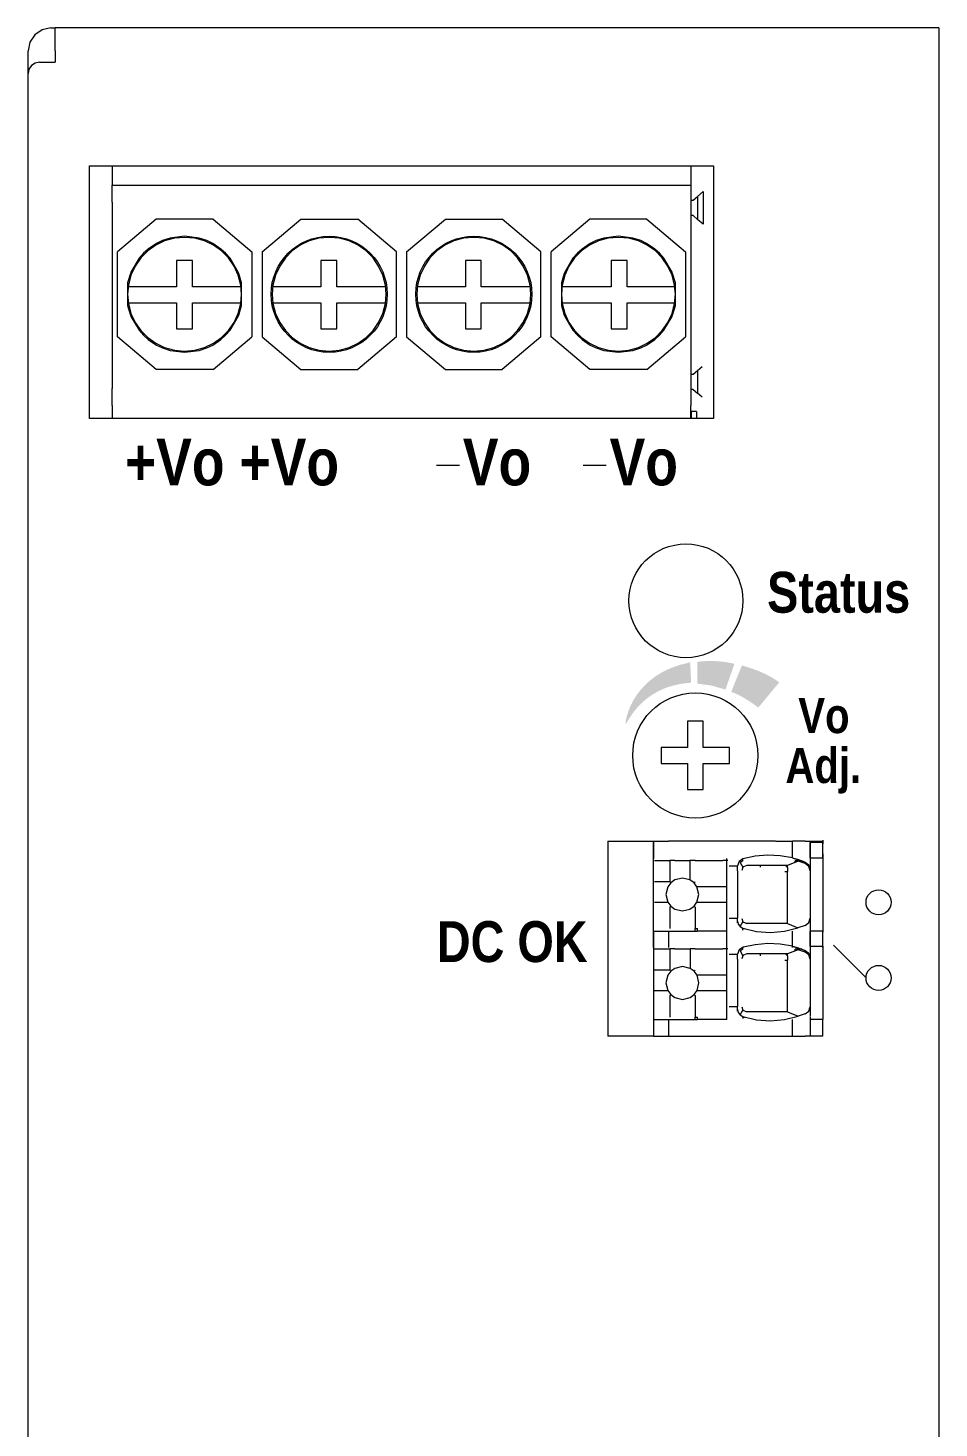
# Model space of a CAD drawing. Header units: millimetres. Extents: x 18 to 1154, y 34 to 229.
# Drawn here: x 1046.1 to 1086.1, y 104 to 165.5 of the extents above; entities that cross this region are included whole.
import ezdxf

# ---------------------------------------------------------------- set-up
doc = ezdxf.new("R2010")
doc.units = ezdxf.units.MM

msp = doc.modelspace()

# ---------------------------------------------------------------- hatches: boundary and pattern name
h = msp.add_hatch(color=256)
h.dxf.hatch_style = 2
h.paths.add_polyline_path([(1075.263, 136.791), (1075.225, 137.682), (1074.773, 137.573), (1074.371, 137.432), (1074.016, 137.264), (1073.705, 137.074), (1073.435, 136.868), (1073.204, 136.651), (1073.008, 136.427), (1072.845, 136.203), (1072.712, 135.982), (1072.606, 135.771), (1072.525, 135.574), (1072.464, 135.397), (1072.423, 135.244), (1072.397, 135.121), (1072.384, 135.034), (1072.382, 134.986), (1072.413, 134.995), (1072.452, 135.059), (1072.508, 135.155), (1072.585, 135.278), (1072.683, 135.423), (1072.804, 135.583), (1072.951, 135.753), (1073.125, 135.927), (1073.329, 136.1), (1073.563, 136.265), (1073.83, 136.419), (1074.131, 136.553), (1074.47, 136.664), (1074.846, 136.745)])
h = msp.add_hatch(color=256)
h.dxf.hatch_style = 2
h.paths.add_polyline_path([(1077.166, 137.619), (1076.773, 136.489), (1076.164, 136.663), (1075.535, 136.75), (1075.543, 137.694), (1075.578, 137.705), (1075.679, 137.72), (1075.837, 137.734), (1076.042, 137.742), (1076.286, 137.739), (1076.561, 137.721), (1076.857, 137.683)])
h = msp.add_hatch(color=256)
h.dxf.hatch_style = 2
h.paths.add_polyline_path([(1077.027, 136.385), (1077.49, 137.542), (1077.532, 137.532), (1077.647, 137.502), (1077.823, 137.449), (1078.045, 137.373), (1078.301, 137.273), (1078.577, 137.146), (1078.859, 136.991), (1079.134, 136.808), (1078.216, 135.698), (1078.185, 135.722), (1078.099, 135.785), (1077.968, 135.876), (1077.805, 135.986), (1077.618, 136.102), (1077.419, 136.215), (1077.218, 136.312)])

# ---------------------------------------------------------------- linework, layer by layer
at = {"lineweight": 0}
for points in [[(1047.146, 165.55), (1046.764, 165.474), (1046.439, 165.257), (1046.223, 164.933), (1046.146, 164.55)], [(1047.146, 165.55), (1047.346, 165.55)], [(1047.346, 164.55), (1047.346, 165.55)], [(1086.148, 165.55), (1047.346, 165.55)], [(1086.148, 165.55), (1086.148, 164.55)], [(1046.146, 163.55), (1046.146, 164.55)], [(1047.346, 164.55), (1047.346, 164.05)], [(1086.148, 164.55), (1086.148, 100.495)], [(1046.646, 164.05), (1046.455, 164.012), (1046.293, 163.903), (1046.184, 163.741), (1046.146, 163.55)], [(1046.646, 164.05), (1047.346, 164.05)], [(1046.146, 100.143), (1046.146, 163.55)], [(1048.847, 159.5), (1076.248, 159.5)], [(1048.847, 148.399), (1048.847, 159.5)], [(1049.847, 159.5), (1049.847, 158.648)], [(1075.248, 159.5), (1075.248, 158.648)], [(1076.248, 159.5), (1076.248, 148.399)], [(1049.847, 158.648), (1075.248, 158.648)], [(1049.847, 157.898), (1049.847, 158.648)], [(1075.248, 158.648), (1075.248, 157.898)], [(1075.347, 157.983), (1075.548, 158.152)], [(1075.548, 158.152), (1075.798, 158.362)], [(1075.548, 158.152), (1075.548, 157.143)], [(1075.798, 158.362), (1075.798, 156.934)], [(1049.847, 157.898), (1049.847, 149.718)], [(1075.248, 157.983), (1075.347, 157.983)], [(1075.248, 157.898), (1075.248, 149.718)], [(1051.772, 157.153), (1050.072, 155.718)], [(1054.272, 157.153), (1051.772, 157.153)], [(1054.272, 157.153), (1055.972, 155.718)], [(1056.422, 155.718), (1058.122, 157.153)], [(1058.122, 157.153), (1060.622, 157.153)], [(1062.322, 155.718), (1060.622, 157.153)], [(1062.772, 155.718), (1064.472, 157.153)], [(1064.472, 157.153), (1066.972, 157.153)], [(1068.672, 155.718), (1066.972, 157.153)], [(1070.823, 157.153), (1069.123, 155.718)], [(1073.323, 157.153), (1070.823, 157.153)], [(1073.323, 157.153), (1075.023, 155.718)], [(1075.347, 157.311), (1075.248, 157.311)], [(1075.347, 157.311), (1075.548, 157.143)], [(1075.798, 156.934), (1075.548, 157.143)], [(1053.022, 156.353), (1052.572, 156.312), (1052.146, 156.195), (1051.754, 156.008), (1051.401, 155.757), (1051.097, 155.449), (1050.85, 155.092), (1050.666, 154.691), (1050.554, 154.253)], [(1052.382, 156.321), (1052.046, 156.209)], [(1053.022, 156.403), (1052.382, 156.321)], [(1053.662, 156.321), (1053.022, 156.403)], [(1055.49, 154.253), (1055.377, 154.691), (1055.194, 155.092), (1054.946, 155.449), (1054.642, 155.757), (1054.29, 156.008), (1053.897, 156.195), (1053.472, 156.312), (1053.022, 156.353)], [(1053.998, 156.209), (1053.662, 156.321)], [(1061.84, 154.253), (1061.728, 154.691), (1061.544, 155.092), (1061.296, 155.449), (1060.992, 155.757), (1060.64, 156.008), (1060.247, 156.195), (1059.822, 156.312), (1059.372, 156.353), (1058.922, 156.312), (1058.497, 156.195), (1058.104, 156.008), (1057.752, 155.757), (1057.448, 155.449), (1057.2, 155.092), (1057.016, 154.691), (1056.904, 154.253)], [(1068.19, 154.253), (1068.078, 154.691), (1067.894, 155.092), (1067.647, 155.449), (1067.343, 155.757), (1066.99, 156.008), (1066.598, 156.195), (1066.173, 156.312), (1065.722, 156.353), (1065.272, 156.312), (1064.847, 156.195), (1064.454, 156.008), (1064.102, 155.757), (1063.798, 155.449), (1063.55, 155.092), (1063.367, 154.691), (1063.255, 154.253)], [(1072.073, 156.353), (1071.623, 156.312), (1071.197, 156.195), (1070.805, 156.008), (1070.452, 155.757), (1070.148, 155.449), (1069.901, 155.092), (1069.717, 154.691), (1069.605, 154.253)], [(1071.433, 156.321), (1071.097, 156.209)], [(1072.073, 156.403), (1071.433, 156.321)], [(1072.712, 156.321), (1072.073, 156.403)], [(1074.541, 154.253), (1074.429, 154.691), (1074.245, 155.092), (1073.997, 155.449), (1073.693, 155.757), (1073.341, 156.008), (1072.948, 156.195), (1072.523, 156.312), (1072.073, 156.353)], [(1073.049, 156.209), (1072.712, 156.321)], [(1050.072, 151.988), (1050.072, 155.718)], [(1051.219, 155.655), (1051.022, 155.434)], [(1051.426, 155.841), (1051.219, 155.655)], [(1051.783, 156.081), (1051.426, 155.841)], [(1052.046, 156.209), (1051.783, 156.081)], [(1054.26, 156.081), (1053.998, 156.209)], [(1054.618, 155.841), (1054.26, 156.081)], [(1054.824, 155.655), (1054.618, 155.841)], [(1055.022, 155.434), (1054.824, 155.655)], [(1055.972, 155.718), (1055.972, 151.988)], [(1056.422, 155.718), (1056.422, 151.988)], [(1062.322, 151.988), (1062.322, 155.718)], [(1062.772, 155.718), (1062.772, 151.988)], [(1068.672, 151.988), (1068.672, 155.718)], [(1069.123, 151.988), (1069.123, 155.718)], [(1070.27, 155.655), (1070.073, 155.434)], [(1070.477, 155.841), (1070.27, 155.655)], [(1070.834, 156.081), (1070.477, 155.841)], [(1071.097, 156.209), (1070.834, 156.081)], [(1073.311, 156.081), (1073.049, 156.209)], [(1073.669, 155.841), (1073.311, 156.081)], [(1073.876, 155.655), (1073.669, 155.841)], [(1074.073, 155.434), (1073.876, 155.655)], [(1075.023, 155.718), (1075.023, 151.988)], [(1051.022, 155.434), (1050.666, 154.829)], [(1053.371, 155.332), (1052.671, 155.332)], [(1052.671, 155.332), (1052.671, 154.182)], [(1053.371, 154.182), (1053.371, 155.332)], [(1055.378, 154.829), (1055.022, 155.434)], [(1059.706, 155.332), (1059.006, 155.332)], [(1059.006, 155.332), (1059.006, 154.182)], [(1059.706, 154.182), (1059.706, 155.332)], [(1066.05, 155.332), (1065.35, 155.332)], [(1065.35, 155.332), (1065.35, 154.182)], [(1066.05, 154.182), (1066.05, 155.332)], [(1070.073, 155.434), (1069.717, 154.829)], [(1072.459, 155.332), (1071.759, 155.332)], [(1071.759, 155.332), (1071.759, 154.182)], [(1072.459, 154.182), (1072.459, 155.332)], [(1074.428, 154.829), (1074.073, 155.434)], [(1050.643, 154.77), (1050.521, 154.35)], [(1050.666, 154.829), (1050.643, 154.77)], [(1055.401, 154.771), (1055.378, 154.829)], [(1055.523, 154.351), (1055.401, 154.771)], [(1069.694, 154.77), (1069.572, 154.35)], [(1069.717, 154.829), (1069.694, 154.77)], [(1074.452, 154.771), (1074.428, 154.829)], [(1074.574, 154.351), (1074.452, 154.771)], [(1050.521, 154.35), (1050.521, 153.355)], [(1050.554, 154.253), (1050.522, 153.853), (1050.554, 153.453)], [(1052.671, 154.182), (1050.554, 154.182)], [(1055.489, 154.182), (1053.371, 154.182)], [(1055.49, 153.453), (1055.522, 153.853), (1055.49, 154.253)], [(1055.523, 153.355), (1055.523, 154.351)], [(1056.904, 154.253), (1056.872, 153.853), (1056.904, 153.453)], [(1059.006, 154.182), (1056.889, 154.182)], [(1061.824, 154.182), (1059.706, 154.182)], [(1061.84, 153.453), (1061.872, 153.853), (1061.84, 154.253)], [(1063.255, 154.253), (1063.222, 153.853), (1063.255, 153.453)], [(1065.35, 154.182), (1063.233, 154.182)], [(1068.168, 154.182), (1066.05, 154.182)], [(1068.19, 153.453), (1068.223, 153.853), (1068.19, 154.253)], [(1069.572, 154.35), (1069.572, 153.355)], [(1069.605, 154.253), (1069.573, 153.853), (1069.605, 153.453)], [(1071.76, 154.182), (1069.642, 154.182)], [(1074.578, 154.182), (1072.459, 154.182)], [(1074.541, 153.453), (1074.573, 153.853), (1074.541, 154.253)], [(1074.574, 153.355), (1074.574, 154.351)], [(1050.521, 153.355), (1050.643, 152.935)], [(1050.554, 153.482), (1052.671, 153.482)], [(1050.554, 153.453), (1050.666, 153.015), (1050.85, 152.614), (1051.097, 152.256), (1051.401, 151.949), (1051.754, 151.698), (1052.146, 151.511), (1052.572, 151.393), (1053.022, 151.353), (1053.472, 151.393), (1053.897, 151.511), (1054.29, 151.698), (1054.642, 151.949), (1054.946, 152.256), (1055.194, 152.614), (1055.377, 153.015), (1055.49, 153.453)], [(1052.671, 153.482), (1052.671, 152.331)], [(1053.371, 152.331), (1053.371, 153.482)], [(1053.371, 153.482), (1055.489, 153.482)], [(1055.401, 152.935), (1055.523, 153.355)], [(1056.889, 153.482), (1059.006, 153.482)], [(1056.904, 153.453), (1057.016, 153.015), (1057.2, 152.614), (1057.448, 152.256), (1057.752, 151.949), (1058.104, 151.698), (1058.497, 151.511), (1058.922, 151.393), (1059.372, 151.353), (1059.822, 151.393), (1060.247, 151.511), (1060.64, 151.698), (1060.992, 151.949), (1061.296, 152.256), (1061.544, 152.614), (1061.728, 153.015), (1061.84, 153.453)], [(1059.006, 153.482), (1059.006, 152.331)], [(1059.706, 152.331), (1059.706, 153.482)], [(1059.706, 153.482), (1061.824, 153.482)], [(1063.233, 153.482), (1065.35, 153.482)], [(1063.255, 153.453), (1063.367, 153.015), (1063.55, 152.614), (1063.798, 152.256), (1064.102, 151.949), (1064.454, 151.698), (1064.847, 151.511), (1065.272, 151.393), (1065.722, 151.353), (1066.173, 151.393), (1066.598, 151.511), (1066.99, 151.698), (1067.343, 151.949), (1067.647, 152.256), (1067.894, 152.614), (1068.078, 153.015), (1068.19, 153.453)], [(1065.35, 153.482), (1065.35, 152.331)], [(1066.05, 152.331), (1066.05, 153.482)], [(1066.05, 153.482), (1068.168, 153.482)], [(1069.572, 153.355), (1069.694, 152.935)], [(1069.605, 153.453), (1069.717, 153.015), (1069.901, 152.614), (1070.148, 152.256), (1070.452, 151.949), (1070.805, 151.698), (1071.197, 151.511), (1071.623, 151.393), (1072.073, 151.353), (1072.523, 151.393), (1072.948, 151.511), (1073.341, 151.698), (1073.693, 151.949), (1073.997, 152.256), (1074.245, 152.614), (1074.429, 153.015), (1074.541, 153.453)], [(1069.642, 153.482), (1071.76, 153.482)], [(1071.759, 153.482), (1071.759, 152.331)], [(1072.459, 152.331), (1072.459, 153.482)], [(1072.459, 153.482), (1074.578, 153.482)], [(1074.452, 152.935), (1074.574, 153.355)], [(1050.643, 152.935), (1050.666, 152.877)], [(1050.666, 152.877), (1051.022, 152.272)], [(1055.022, 152.272), (1055.378, 152.877)], [(1055.378, 152.877), (1055.401, 152.935)], [(1069.694, 152.935), (1069.717, 152.877)], [(1069.717, 152.877), (1070.073, 152.272)], [(1074.073, 152.272), (1074.428, 152.877)], [(1074.428, 152.877), (1074.452, 152.935)], [(1051.772, 150.553), (1050.072, 151.988)], [(1051.022, 152.272), (1051.219, 152.05)], [(1051.219, 152.05), (1051.426, 151.865)], [(1052.671, 152.331), (1053.371, 152.331)], [(1054.272, 150.553), (1055.972, 151.988)], [(1054.618, 151.865), (1054.824, 152.05)], [(1054.824, 152.05), (1055.022, 152.272)], [(1056.422, 151.988), (1058.122, 150.553)], [(1059.006, 152.331), (1059.706, 152.331)], [(1062.322, 151.988), (1060.622, 150.553)], [(1062.772, 151.988), (1064.472, 150.553)], [(1065.35, 152.331), (1066.05, 152.331)], [(1068.672, 151.988), (1066.972, 150.553)], [(1070.823, 150.553), (1069.123, 151.988)], [(1070.073, 152.272), (1070.27, 152.05)], [(1070.27, 152.05), (1070.477, 151.865)], [(1071.759, 152.331), (1072.459, 152.331)], [(1073.323, 150.553), (1075.023, 151.988)], [(1073.669, 151.865), (1073.876, 152.05)], [(1073.876, 152.05), (1074.073, 152.272)], [(1051.426, 151.865), (1051.783, 151.624)], [(1051.783, 151.624), (1052.046, 151.497)], [(1052.046, 151.497), (1052.382, 151.384)], [(1052.382, 151.384), (1053.022, 151.303)], [(1053.022, 151.303), (1053.662, 151.384)], [(1053.662, 151.384), (1053.998, 151.497)], [(1053.998, 151.497), (1054.26, 151.624)], [(1054.26, 151.624), (1054.618, 151.865)], [(1070.477, 151.865), (1070.834, 151.624)], [(1070.834, 151.624), (1071.097, 151.497)], [(1071.097, 151.497), (1071.433, 151.384)], [(1071.433, 151.384), (1072.073, 151.303)], [(1072.073, 151.303), (1072.712, 151.384)], [(1072.712, 151.384), (1073.049, 151.497)], [(1073.049, 151.497), (1073.311, 151.624)], [(1073.311, 151.624), (1073.669, 151.865)], [(1075.548, 150.511), (1075.748, 150.679)], [(1054.272, 150.553), (1051.772, 150.553)], [(1058.122, 150.553), (1060.622, 150.553)], [(1064.472, 150.553), (1066.972, 150.553)], [(1073.323, 150.553), (1070.823, 150.553)], [(1075.248, 150.343), (1075.347, 150.343)], [(1075.347, 150.343), (1075.548, 150.511)], [(1075.548, 150.511), (1075.548, 149.503)], [(1049.847, 148.974), (1049.847, 149.718)], [(1075.248, 149.718), (1075.248, 148.974)], [(1075.347, 149.671), (1075.248, 149.671)], [(1075.347, 149.671), (1075.548, 149.503)], [(1075.748, 149.335), (1075.548, 149.503)], [(1049.847, 148.974), (1049.847, 148.399)], [(1075.248, 148.399), (1075.248, 148.974)], [(1076.248, 148.399), (1048.847, 148.399)], [(1075.498, 148.697), (1075.273, 148.697)], [(1075.273, 148.697), (1075.273, 148.399)], [(1075.498, 148.697), (1075.498, 148.399)], [(1064.084, 146.342), (1065.096, 146.342)], [(1070.528, 146.342), (1071.541, 146.342)], [(1075.798, 135.093), (1075.098, 135.093)], [(1075.098, 135.093), (1075.098, 133.943)], [(1075.798, 133.943), (1075.798, 135.093)], [(1073.948, 133.943), (1073.948, 133.243)], [(1075.098, 133.943), (1073.948, 133.943)], [(1076.948, 133.943), (1075.798, 133.943)], [(1076.948, 133.243), (1076.948, 133.943)], [(1073.948, 133.243), (1075.098, 133.243)], [(1075.098, 133.243), (1075.098, 132.093)], [(1075.798, 132.093), (1075.798, 133.243)], [(1075.798, 133.243), (1076.948, 133.243)], [(1075.098, 132.093), (1075.798, 132.093)], [(1071.605, 129.824), (1071.605, 121.269)], [(1071.605, 129.824), (1073.605, 129.824)], [(1073.605, 129.824), (1073.605, 129.102)], [(1073.605, 129.824), (1074.272, 129.824)], [(1078.969, 129.824), (1074.272, 129.824)], [(1078.978, 129.824), (1079.716, 129.824)], [(1079.716, 129.099), (1079.716, 129.824)], [(1080.272, 129.824), (1079.716, 129.824)], [(1080.272, 129.824), (1080.494, 129.824)], [(1080.494, 129.824), (1080.494, 129.102)], [(1080.494, 129.824), (1081.049, 129.824)], [(1081.048, 129.874), (1081.048, 129.763)], [(1081.049, 129.268), (1081.049, 129.824)], [(1073.604, 129.763), (1073.604, 129.096)], [(1079.715, 129.093), (1079.172, 129.188), (1078.625, 129.211), (1078.079, 129.165), (1077.542, 129.048)], [(1079.715, 129.093), (1079.715, 129.765)], [(1081.048, 129.763), (1080.493, 129.763)], [(1080.493, 129.096), (1080.493, 129.763)], [(1081.048, 129.763), (1081.048, 129.707)], [(1081.048, 129.263), (1081.048, 129.707)], [(1081.048, 129.096), (1081.048, 129.263)], [(1081.049, 129.268), (1081.049, 129.102)], [(1073.604, 129.096), (1073.642, 129.096)], [(1073.604, 129.096), (1073.604, 128.152)], [(1073.659, 128.985), (1074.326, 128.985)], [(1074.548, 128.985), (1074.326, 128.985)], [(1074.326, 128.985), (1074.326, 128.04)], [(1074.548, 128.985), (1075.215, 128.985)], [(1075.437, 128.985), (1075.215, 128.985)], [(1075.215, 128.985), (1075.215, 128.125)], [(1075.437, 128.985), (1076.659, 128.985)], [(1076.881, 128.985), (1076.659, 128.985)], [(1076.823, 129.062), (1076.823, 125.379)], [(1076.937, 128.745), (1077.3, 128.745)], [(1077.542, 129.048), (1077.372, 128.935), (1077.3, 128.745)], [(1077.3, 128.657), (1077.3, 128.727)], [(1077.3, 128.523), (1077.3, 128.657)], [(1077.539, 128.966), (1077.418, 128.894)], [(1077.418, 128.894), (1077.541, 128.679)], [(1077.541, 128.679), (1077.493, 128.54)], [(1077.568, 128.707), (1077.524, 128.707)], [(1077.539, 128.966), (1077.542, 129.048)], [(1077.568, 128.707), (1077.541, 128.679)], [(1077.715, 128.763), (1077.568, 128.707)], [(1078.121, 128.763), (1077.715, 128.763)], [(1078.215, 128.763), (1078.121, 128.763)], [(1079.405, 128.763), (1078.215, 128.763)], [(1078.31, 128.681), (1078.31, 128.763)], [(1079.493, 128.763), (1079.405, 128.763)], [(1079.493, 128.674), (1079.405, 128.763)], [(1079.958, 128.945), (1079.493, 128.763)], [(1079.493, 128.674), (1079.493, 128.763)], [(1079.493, 128.674), (1079.493, 128.489)], [(1079.715, 129.093), (1079.74, 129.087), (1079.766, 129.08), (1079.792, 129.073), (1079.818, 129.067), (1079.844, 129.059), (1079.87, 129.052), (1079.896, 129.044), (1079.922, 129.036), (1079.948, 129.028), (1079.974, 129.019), (1079.999, 129.011), (1080.025, 129.002), (1080.051, 128.992), (1080.077, 128.984), (1080.103, 128.973), (1080.129, 128.963), (1080.155, 128.953), (1080.181, 128.943), (1080.207, 128.932), (1080.233, 128.92), (1080.258, 128.907)], [(1079.826, 128.892), (1079.826, 128.966)], [(1080.124, 128.966), (1079.826, 128.966)], [(1080.276, 128.841), (1079.958, 128.945)], [(1080.493, 128.575), (1080.432, 128.771), (1080.27, 128.897)], [(1080.493, 128.529), (1080.433, 128.719), (1080.276, 128.841)], [(1080.493, 129.096), (1081.048, 129.096)], [(1080.493, 129.096), (1080.493, 128.966)], [(1080.493, 128.966), (1080.493, 128.575)], [(1080.493, 128.575), (1080.493, 128.529)], [(1080.494, 129.102), (1081.049, 129.102)], [(1081.048, 129.096), (1081.048, 125.985)], [(1081.049, 129.102), (1081.049, 125.991)], [(1073.604, 128.152), (1073.604, 125.985)], [(1074.326, 128.04), (1073.659, 128.04)], [(1074.371, 127.996), (1074.241, 127.818)], [(1074.371, 127.996), (1074.326, 128.04)], [(1074.548, 128.125), (1074.371, 127.996)], [(1075.215, 128.125), (1074.882, 128.207), (1074.548, 128.125)], [(1075.392, 127.996), (1075.215, 128.125)], [(1075.437, 128.04), (1075.392, 127.996)], [(1075.522, 127.818), (1075.392, 127.996)], [(1077.3, 128.523), (1077.3, 126.447)], [(1079.384, 128.489), (1079.493, 128.489)], [(1079.493, 127.934), (1079.493, 128.489)], [(1079.493, 127.045), (1079.493, 127.934)], [(1080.493, 128.529), (1080.493, 128.168)], [(1080.493, 128.168), (1080.493, 128.013)], [(1080.493, 128.013), (1080.493, 126.957)], [(1074.241, 127.818), (1074.159, 127.485), (1074.241, 127.152)], [(1076.823, 127.818), (1075.522, 127.818)], [(1075.522, 127.152), (1075.604, 127.485), (1075.522, 127.818)], [(1073.659, 127.152), (1074.241, 127.152)], [(1074.241, 127.152), (1074.371, 126.974)], [(1074.371, 126.974), (1074.326, 126.929)], [(1074.326, 126.929), (1074.326, 125.985)], [(1074.371, 126.974), (1074.548, 126.844)], [(1074.548, 126.844), (1074.882, 126.763), (1075.215, 126.844)], [(1075.215, 126.844), (1075.392, 126.974)], [(1075.392, 126.974), (1075.522, 127.152)], [(1075.392, 126.974), (1075.437, 126.929)], [(1075.437, 126.929), (1075.437, 125.985)], [(1075.522, 127.152), (1076.823, 127.152)], [(1079.493, 126.207), (1079.493, 127.045)], [(1080.493, 126.957), (1080.493, 126.802)], [(1080.493, 126.802), (1080.493, 126.441)], [(1076.937, 126.447), (1077.3, 126.447)], [(1077.3, 126.313), (1077.3, 126.447)], [(1077.3, 126.243), (1077.3, 126.313)], [(1077.3, 126.313), (1077.33, 126.18), (1077.418, 126.076)], [(1077.418, 126.076), (1077.541, 126.291)], [(1077.418, 126.076), (1077.54, 126.004)], [(1077.493, 126.429), (1077.541, 126.291)], [(1077.541, 126.291), (1077.715, 126.207)], [(1079.493, 126.207), (1077.715, 126.207)], [(1079.493, 126.207), (1079.957, 126.027)], [(1080.276, 126.129), (1079.957, 126.027)], [(1080.276, 126.129), (1080.433, 126.251), (1080.493, 126.441)], [(1080.493, 126.441), (1080.493, 126.395)], [(1080.493, 126.395), (1080.493, 126.004)], [(1073.604, 125.985), (1073.604, 125.874)], [(1073.604, 125.874), (1073.604, 125.152)], [(1073.604, 125.874), (1073.642, 125.874)], [(1073.605, 125.879), (1073.605, 125.213)], [(1073.642, 125.874), (1075.437, 125.874)], [(1074.271, 125.874), (1074.271, 125.152)], [(1075.437, 125.985), (1075.548, 125.985)], [(1075.437, 125.874), (1075.437, 125.985)], [(1075.437, 125.874), (1075.548, 125.874)], [(1075.548, 125.874), (1075.548, 125.985)], [(1076.826, 125.874), (1075.548, 125.874)], [(1077.54, 126.004), (1078.14, 125.864), (1078.75, 125.821), (1079.36, 125.875), (1079.957, 126.027)], [(1077.542, 125.922), (1077.54, 126.004)], [(1077.54, 125.985), (1077.602, 125.985)], [(1079.715, 125.152), (1079.715, 125.877)], [(1079.716, 125.21), (1079.716, 125.882)], [(1080.493, 125.985), (1080.493, 125.874)], [(1081.048, 125.874), (1080.493, 125.874)], [(1080.493, 125.874), (1080.493, 125.152)], [(1081.049, 125.879), (1080.494, 125.879)], [(1080.494, 125.213), (1080.494, 125.879)], [(1081.048, 125.985), (1081.048, 125.874)], [(1081.048, 125.818), (1081.048, 125.874)], [(1081.048, 125.152), (1081.048, 125.818)], [(1081.049, 125.991), (1081.049, 125.879)], [(1081.049, 125.879), (1081.049, 125.824)], [(1081.049, 125.379), (1081.049, 125.824)], [(1073.605, 125.213), (1073.644, 125.213)], [(1073.605, 125.213), (1073.605, 124.268)], [(1073.661, 125.102), (1074.327, 125.102)], [(1074.55, 125.102), (1074.327, 125.102)], [(1074.327, 125.102), (1074.327, 124.157)], [(1074.55, 125.102), (1075.217, 125.102)], [(1075.439, 125.102), (1075.217, 125.102)], [(1075.217, 125.102), (1075.217, 124.242)], [(1075.439, 125.102), (1076.661, 125.102)], [(1076.883, 125.102), (1076.661, 125.102)], [(1076.824, 125.379), (1076.824, 121.991)], [(1076.938, 124.862), (1077.302, 124.862)], [(1077.543, 125.165), (1077.374, 125.052), (1077.302, 124.862)], [(1077.541, 125.082), (1077.419, 125.011)], [(1077.419, 125.011), (1077.542, 124.795)], [(1077.541, 125.082), (1077.543, 125.165)], [(1079.716, 125.21), (1079.174, 125.304), (1078.627, 125.328), (1078.081, 125.281), (1077.543, 125.165)], [(1077.716, 124.879), (1077.569, 124.824)], [(1078.123, 124.879), (1077.716, 124.879)], [(1078.216, 124.879), (1078.123, 124.879)], [(1079.407, 124.879), (1078.216, 124.879)], [(1078.311, 124.798), (1078.311, 124.879)], [(1079.494, 124.879), (1079.407, 124.879)], [(1079.494, 124.79), (1079.407, 124.879)], [(1079.959, 125.062), (1079.494, 124.879)], [(1079.494, 124.79), (1079.494, 124.879)], [(1079.716, 125.21), (1079.742, 125.203), (1079.768, 125.197), (1079.794, 125.19), (1079.82, 125.184), (1079.846, 125.176), (1079.872, 125.168), (1079.898, 125.16), (1079.924, 125.152), (1079.95, 125.145), (1079.976, 125.136), (1080.001, 125.127), (1080.027, 125.118), (1080.053, 125.109), (1080.079, 125.1), (1080.105, 125.09), (1080.131, 125.08), (1080.157, 125.07), (1080.182, 125.06), (1080.208, 125.049), (1080.234, 125.037), (1080.26, 125.024)], [(1079.827, 125.009), (1079.827, 125.083)], [(1080.126, 125.083), (1079.827, 125.083)], [(1080.278, 124.958), (1079.959, 125.062)], [(1080.494, 124.692), (1080.433, 124.888), (1080.272, 125.014)], [(1080.494, 124.646), (1080.435, 124.836), (1080.278, 124.958)], [(1080.494, 125.213), (1081.049, 125.213)], [(1080.494, 125.213), (1080.494, 125.083)], [(1080.494, 125.083), (1080.494, 124.692)], [(1081.049, 125.213), (1081.049, 125.379)], [(1081.049, 125.213), (1081.049, 122.102)], [(1082.944, 123.822), (1081.512, 125.255)], [(1073.605, 124.268), (1073.605, 122.102)], [(1074.55, 124.242), (1074.372, 124.112)], [(1075.217, 124.242), (1074.883, 124.324), (1074.55, 124.242)], [(1075.394, 124.112), (1075.217, 124.242)], [(1077.301, 124.774), (1077.301, 124.844)], [(1077.301, 124.639), (1077.301, 124.774)], [(1077.301, 124.639), (1077.301, 122.564)], [(1077.542, 124.795), (1077.494, 124.657)], [(1077.569, 124.824), (1077.526, 124.824)], [(1077.569, 124.824), (1077.542, 124.795)], [(1079.386, 124.606), (1079.494, 124.606)], [(1079.494, 124.79), (1079.494, 124.606)], [(1079.494, 124.051), (1079.494, 124.606)], [(1080.494, 124.692), (1080.494, 124.646)], [(1080.494, 124.646), (1080.494, 124.285)], [(1080.494, 124.285), (1080.494, 124.13)], [(1074.327, 124.157), (1073.661, 124.157)], [(1074.242, 123.935), (1074.161, 123.602), (1074.242, 123.268)], [(1074.372, 124.112), (1074.242, 123.935)], [(1074.372, 124.112), (1074.327, 124.157)], [(1075.439, 124.157), (1075.394, 124.112)], [(1075.524, 123.935), (1075.394, 124.112)], [(1076.824, 123.935), (1075.524, 123.935)], [(1075.524, 123.268), (1075.605, 123.602), (1075.524, 123.935)], [(1079.494, 123.162), (1079.494, 124.051)], [(1080.494, 124.13), (1080.494, 123.074)], [(1073.661, 123.268), (1074.242, 123.268)], [(1074.242, 123.268), (1074.372, 123.091)], [(1074.372, 123.091), (1074.327, 123.046)], [(1074.327, 123.046), (1074.327, 122.102)], [(1074.372, 123.091), (1074.55, 122.961)], [(1075.217, 122.961), (1075.394, 123.091)], [(1075.394, 123.091), (1075.524, 123.268)], [(1075.394, 123.091), (1075.439, 123.046)], [(1075.439, 123.046), (1075.439, 122.102)], [(1075.524, 123.268), (1076.824, 123.268)], [(1079.494, 122.324), (1079.494, 123.162)], [(1080.494, 123.074), (1080.494, 122.919)], [(1074.55, 122.961), (1074.883, 122.88), (1075.217, 122.961)], [(1076.938, 122.564), (1077.301, 122.564)], [(1077.301, 122.429), (1077.301, 122.564)], [(1077.301, 122.359), (1077.301, 122.429)], [(1077.301, 122.429), (1077.331, 122.297), (1077.419, 122.193)], [(1077.419, 122.193), (1077.542, 122.408)], [(1077.494, 122.546), (1077.542, 122.408)], [(1077.542, 122.408), (1077.716, 122.324)], [(1080.278, 122.245), (1080.435, 122.367), (1080.494, 122.558)], [(1080.494, 122.919), (1080.494, 122.558)], [(1080.494, 122.558), (1080.494, 122.511)], [(1080.494, 122.511), (1080.494, 122.121)], [(1073.605, 122.102), (1073.605, 121.991)], [(1073.605, 121.991), (1073.605, 121.269)], [(1073.605, 121.991), (1073.644, 121.991)], [(1073.644, 121.991), (1075.439, 121.991)], [(1074.272, 121.991), (1074.272, 121.268)], [(1075.439, 122.102), (1075.55, 122.102)], [(1075.439, 121.991), (1075.439, 122.102)], [(1075.439, 121.991), (1075.55, 121.991)], [(1075.55, 121.991), (1075.55, 122.102)], [(1076.827, 121.991), (1075.55, 121.991)], [(1077.419, 122.193), (1077.541, 122.121)], [(1077.541, 122.121), (1078.141, 121.981), (1078.752, 121.938), (1079.361, 121.992), (1079.959, 122.143)], [(1077.543, 122.039), (1077.541, 122.121)], [(1077.542, 122.102), (1077.603, 122.102)], [(1079.494, 122.324), (1077.716, 122.324)], [(1079.494, 122.324), (1079.959, 122.143)], [(1079.716, 121.269), (1079.716, 121.993)], [(1080.278, 122.245), (1079.959, 122.143)], [(1080.494, 122.102), (1080.494, 121.991)], [(1081.049, 121.991), (1080.494, 121.991)], [(1080.494, 121.991), (1080.494, 121.269)], [(1081.049, 122.102), (1081.049, 121.991)], [(1081.049, 121.935), (1081.049, 121.991)], [(1081.049, 121.269), (1081.049, 121.935)], [(1073.605, 121.269), (1071.605, 121.269)], [(1073.605, 121.269), (1074.272, 121.269)], [(1074.272, 121.269), (1079.716, 121.269)], [(1079.716, 121.269), (1080.272, 121.269)], [(1080.494, 121.269), (1080.272, 121.269)], [(1081.049, 121.269), (1080.494, 121.269)]]:
    msp.add_lwpolyline(points, dxfattribs=at)
for centre, radius in [((1059.372, 153.853), 2.55), ((1065.722, 153.853), 2.55), ((1075.035, 140.389), 2.5), ((1075.448, 133.593), 2.75), ((1083.495, 127.142), 0.551), ((1083.495, 123.822), 0.551)]:
    msp.add_circle(centre, radius, dxfattribs=at)

# ---------------------------------------------------------------- texts
at = {"attachment_point": 1}
for s, insert, char_height in [('{\\fSwiss721BT-BoldCondensed|b0|i0|c0; +Vo +Vo}', (1049.748, 147.51), 2.05138), ('{\\fSwiss721BT-BoldCondensed|b0|i0|c0; Vo}', (1064.586, 147.51), 2.05138), ('{\\fSwiss721BT-BoldCondensed|b0|i0|c0; Vo}', (1071.031, 147.51), 2.05138), ('{\\fSwiss721BT-BoldCondensed|b0|i0|c0;Status}', (1078.601, 141.66), 1.79496), ('{\\fSwiss721BT-BoldCondensed|b0|i0|c0;Vo}', (1079.97, 136.114), 1.53853), ('{\\fSwiss721BT-BoldCondensed|b0|i0|c0;Adj.}', (1079.404, 133.921), 1.53853), ('{\\fSwiss721BT-BoldCondensed|b0|i0|c0;DC OK}', (1064.097, 126.313), 1.79496)]:
    msp.add_mtext(s, dxfattribs=dict(at, insert=insert, char_height=char_height))

doc.saveas('drawing.dxf')
